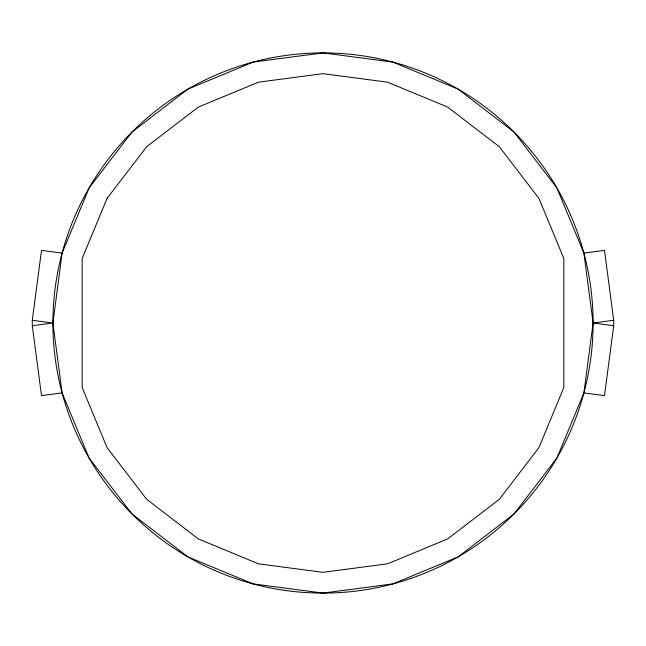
<?xml version="1.0" encoding="UTF-8"?>
<svg xmlns="http://www.w3.org/2000/svg" width="646" height="646" viewBox="0 0 646 646"><rect width="100%" height="100%" fill="white"/><g stroke="black" fill="none" stroke-linecap="round" stroke-linejoin="round"><path stroke-width="0.97" d="M62.105 392.905L41.505 395.618L32.3 325.713L32.3 320.287L41.505 250.382L62.105 253.095L89.083 187.946L132.01 132.01L187.946 89.083L253.095 62.105L323 52.899L392.905 62.105L458.054 89.083L513.99 132.01L556.917 187.946L583.895 253.095L593.101 323L583.895 392.905L556.917 458.054L513.99 513.99L458.054 556.917L392.905 583.895L323 593.101L253.095 583.895L187.946 556.917L132.01 513.99L89.083 458.054L62.105 392.905L52.899 323L62.105 253.095M583.895 253.095L604.495 250.382L613.7 320.287L613.7 325.713L604.495 395.618L583.895 392.905M32.3 325.713L52.899 323L32.3 320.287M613.7 320.287L593.101 323A270.101 270.101 0 0 1 187.946 556.917A270.101 270.101 0 0 1 187.946 89.083A270.101 270.101 0 0 1 593.101 323L613.7 325.713M107.083 198.338L82.171 258.473L82.171 387.527L107.083 447.662L146.699 499.301L198.338 538.917L258.473 563.829L323 572.324L387.527 563.829L447.662 538.917L499.301 499.301L538.917 447.662L563.829 387.527L563.829 258.473L538.917 198.338L499.301 146.699L447.662 107.083L387.527 82.171L323 73.676L258.473 82.171L198.338 107.083L146.699 146.699L107.083 198.338"/></g></svg>
